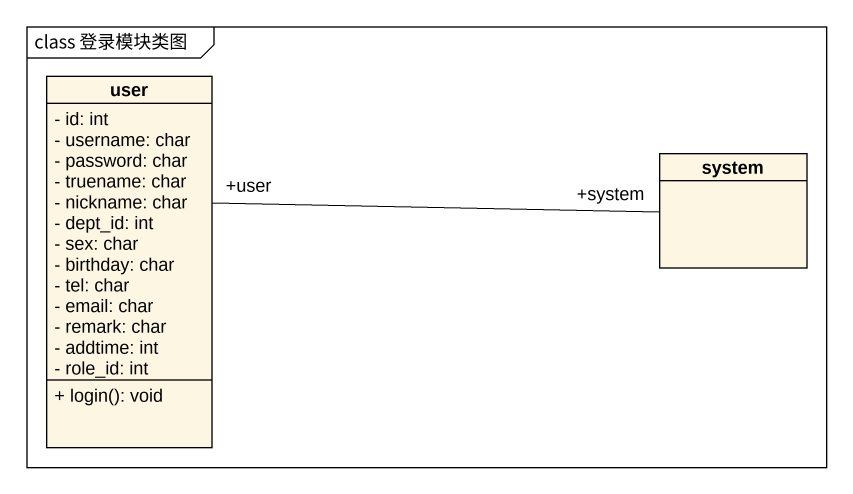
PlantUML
@startuml
mainframe class 登录模块类图
hide circle
hide empty members
skinparam classAttributeIconSize 0
class user {
  - id: int
  - username: char
  - password: char
  - truename: char
  - nickname: char
  - dept_id: int
  - sex: char
  - birthday: char
  - tel: char
  - email: char
  - remark: char
  - addtime: int
  - role_id: int
  + login(): void
}
class system
user "+user" -right- "+system" system
@enduml
